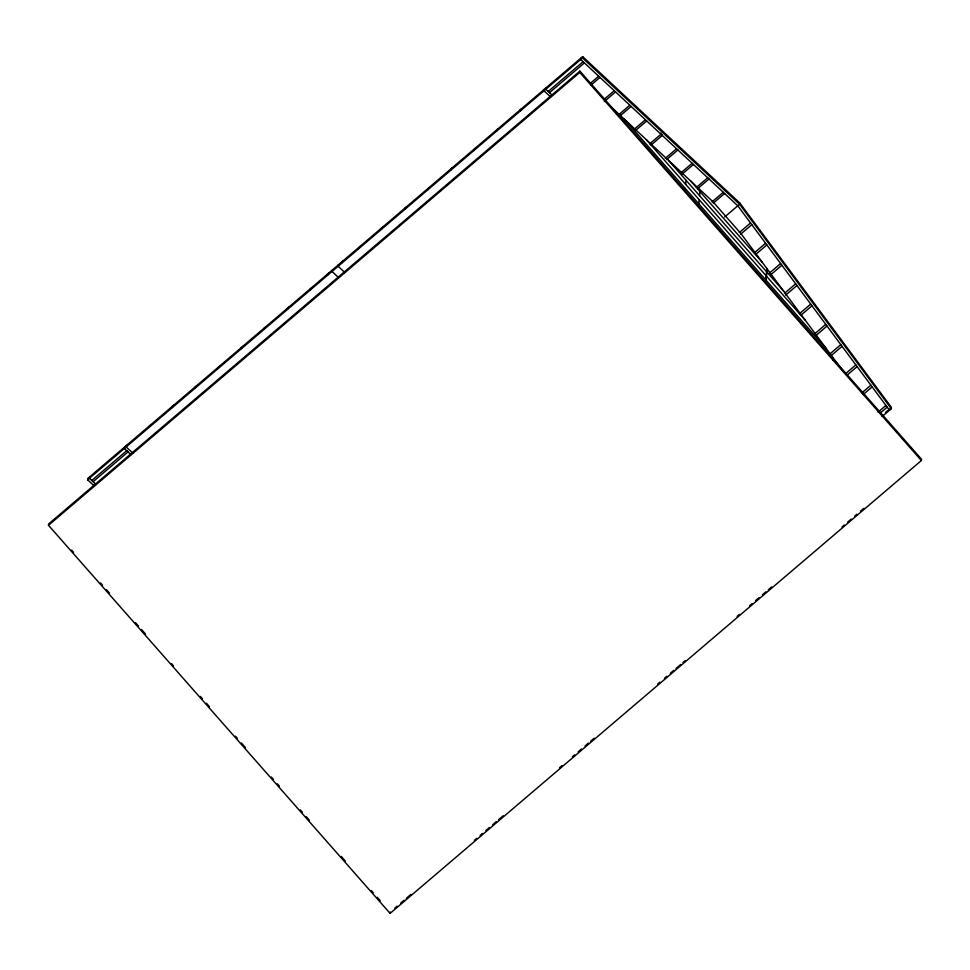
<?xml version="1.0" encoding="UTF-8"?>
<svg xmlns="http://www.w3.org/2000/svg" width="970" height="970" viewBox="0 0 970 970"><rect width="100%" height="100%" fill="white"/><g stroke="black" fill="none" stroke-linecap="round" stroke-linejoin="round"><path stroke-width="1.45" d="M48.5 525.303L48.621 523.958L579.89 71.113L921.5 459.186L921.379 460.532L390.11 913.388L48.5 525.303L579.769 72.459L579.89 71.113M94.26 485.994L87.615 479.798L87.749 478.477L582.655 56.612L739.722 202.924L891.406 407.376L891.284 408.709L882.094 416.53M89.543 476.937L89.422 478.271L96.054 484.454M124.475 447.17L124.354 448.504L130.986 454.687M126.294 445.618L126.148 446.964L132.793 453.148M127.64 444.466L126.197 446.673M149.307 426L149.21 427.055L150.653 424.86M172.32 406.382L172.223 407.448L173.654 405.242M195.334 386.763L195.225 387.83L196.667 385.623M218.335 367.157L218.238 368.212L219.681 366.005M241.348 347.539L241.251 348.606L242.694 346.399M264.361 327.921L264.264 328.988L265.707 326.781M287.375 308.314L287.278 309.369L288.72 307.163M310.388 288.696L310.291 289.763L311.722 287.556M327.617 274.001L327.52 275.068L328.963 272.861M332.152 270.145L332.031 271.467L338.663 277.65M338.239 264.955L338.118 266.277L344.762 272.461M341.44 262.227L341.343 263.294L342.774 261.088M358.67 247.544L358.573 248.599L360.015 246.392M381.683 227.926L381.586 228.981L383.029 226.774M404.696 208.308L404.599 209.374L406.03 207.168M427.709 188.689L427.6 189.756L429.043 187.549M450.711 169.083L450.613 170.138L452.056 167.931M390.11 913.388L390.231 912.043M473.724 149.465L473.627 150.532L475.07 148.325M496.737 129.847L496.64 130.914L498.083 128.707M519.75 110.24L519.653 111.295L521.096 109.089M542.763 90.622L542.666 91.689L544 90.537M544.121 89.458L544 90.792L550.633 96.976M545.928 87.93L545.795 89.264L552.439 95.436M580.848 58.151L580.727 59.485L737.806 205.798L889.478 410.249L889.611 408.916M582.534 57.957L582.655 56.612M685.026 191.187L685.281 188.459M685.669 184.361L686.045 180.262M698.824 203.845L699.2 199.747M699.588 195.649L699.964 191.551M739.722 202.924L739.601 204.27L891.284 408.709M765.548 282.658L766.858 268.508M765.863 283.022L767.173 268.933M832.709 360.464L832.975 357.627M87.615 479.81L582.534 57.945L739.601 204.27L724.663 216.989M91.81 480.465L126.706 450.723L128.004 451.947L93.12 481.678M548.195 91.459L583.079 61.716M549.493 92.671L584.389 62.929M590.779 82.935L598.66 76.23M590.96 85.117L599.957 77.442M604.104 99.364L614.24 90.731M604.286 101.547L615.538 91.944M618.557 114.836L629.809 105.245M619.866 116.048L631.118 106.457M634.137 129.35L645.389 119.759M635.435 130.562L646.699 120.971M649.706 143.851L660.97 134.26M651.015 145.076L662.268 135.473L660.776 133.12M665.287 158.365L676.539 148.774M666.596 159.577L677.848 149.986M680.867 172.878L692.119 163.287M682.165 174.091L693.429 164.5M696.436 187.38L707.7 177.789M697.745 188.604L708.997 179.001M712.016 201.893L723.268 192.302M713.326 203.106L724.578 193.515M739.273 232.594L750.537 223.003M740.534 234.291L751.798 224.7M754.32 252.867L765.572 243.276M755.581 254.564L766.833 244.973M769.368 273.152L780.62 263.549M770.629 274.849L781.881 265.246M784.403 293.425L795.655 283.822M785.664 295.123L796.916 285.532M799.45 313.698L810.702 304.107M800.711 315.395L811.963 305.805M814.485 333.971L825.749 324.38M815.746 335.668L826.998 326.078M829.532 354.244L840.784 344.653M830.793 355.941L842.045 346.351M845.694 373.559L855.831 364.926M846.955 375.257L857.092 366.624M861.869 392.874L870.866 385.199M863.13 394.572L872.127 386.897M878.032 412.189L885.913 405.472M880.42 412.929L887.174 407.17M885.659 412.274L887.962 410.31M394.838 908.114L397.142 906.15M400.598 903.203L404.066 900.257M406.369 898.281L410.977 894.352M474.354 840.335L476.658 838.371M480.126 835.412L482.429 833.448M485.885 830.502L489.341 827.555M492.796 824.609L496.252 821.663M498.556 819.698L503.163 815.77M559.641 767.634L561.945 765.669M572.312 756.83L574.616 754.866M578.071 751.92L581.539 748.973M584.995 746.027L588.45 743.081M590.754 741.116L594.21 738.17M657.599 684.141L659.903 682.177M664.511 678.248L666.814 676.284M670.27 673.338L673.726 670.391M676.029 668.427L680.637 664.498M682.953 662.534L685.256 660.57M737.115 616.362L739.419 614.398M749.786 605.559L752.089 603.595M755.545 600.648L759.013 597.702M762.468 594.755L765.924 591.809M768.228 589.845L771.683 586.899M841.984 526.977L844.288 525.012M847.744 522.054L851.199 519.108M854.655 516.161L856.959 514.197M860.426 511.251L863.882 508.304M610.154 105.985L712.78 201.578L740.934 233.564L842.578 370.564M690.64 180.953L762.311 262.385M668.5 160.341L766.555 271.733M766.882 272.097L783.687 291.194M646.372 139.716L766.179 275.832M766.494 276.195L805.064 320.003M624.231 119.104L765.803 279.93M766.118 280.281L826.44 348.812M579.769 72.459L921.379 460.532M71.598 550.063L73.599 552.33M100.565 582.97L102.565 585.237M106.554 589.772L109.549 593.179M135.521 622.679L138.516 626.087M141.523 629.494L145.512 634.028M171.484 663.529L173.484 665.796M200.45 696.436L202.451 698.703M206.44 703.25L209.435 706.657M235.407 736.157L237.407 738.425M241.409 742.959L245.398 747.506M271.37 777.006L273.37 779.274M277.359 783.808L279.36 786.088M300.336 809.914L302.337 812.181M306.326 816.716L309.321 820.123M341.282 856.437L345.284 860.972M371.255 890.484L373.256 892.752M377.245 897.286L380.24 900.693"/></g></svg>
